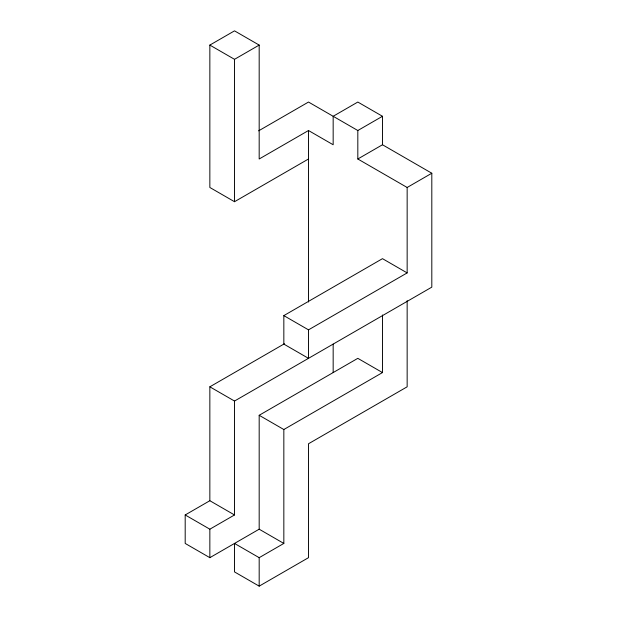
<?xml version="1.0" encoding="UTF-8"?>
<svg xmlns="http://www.w3.org/2000/svg" width="617" height="617" viewBox="0 0 617 617"><rect width="100%" height="100%" fill="white"/><g stroke="black" fill="none" stroke-linecap="round" stroke-linejoin="round"><path stroke-width="0.93" d="M308.5 158.993L234.514 201.713L209.849 187.475L209.849 45.087L234.514 30.85L259.179 45.087L259.179 158.993L308.5 130.519L333.165 144.756L333.165 116.281L357.821 102.044L382.486 116.281L382.486 144.756L431.807 173.238L431.807 287.144L234.514 401.05L209.849 386.813L209.849 500.719L234.514 514.956L234.514 401.05M209.849 45.087L234.514 59.325L259.179 45.087M258.623 130.843L308.5 102.044L357.821 130.519L382.486 116.281M357.821 130.519L357.821 158.993L382.486 144.756M357.821 158.993L407.151 187.475L431.807 173.238M407.151 272.907L308.5 329.856L308.5 358.33L283.835 344.093L283.835 315.619L382.486 258.662L407.151 272.907L407.151 187.475M209.849 386.813L284.46 343.738M209.849 500.719L185.193 514.956L185.193 543.438L209.849 557.675L259.179 529.193L259.179 415.287L357.821 358.338L382.486 372.575L382.486 314.978M259.179 415.287L283.835 429.525L382.486 372.575M185.193 514.956L209.849 529.193L234.514 514.956M407.151 300.664L407.151 386.813L308.5 443.762L308.5 557.675L259.179 586.15L234.514 571.913L234.514 543.438L259.179 557.675L283.835 543.438L283.835 429.525M283.835 315.619L308.5 329.856M259.179 529.193L283.835 543.438M333.165 344.093L333.165 372.575M308.5 130.519L308.5 302.022M259.179 557.675L259.179 586.15M234.514 59.325L234.514 201.713M209.849 529.193L209.849 557.675"/></g></svg>
